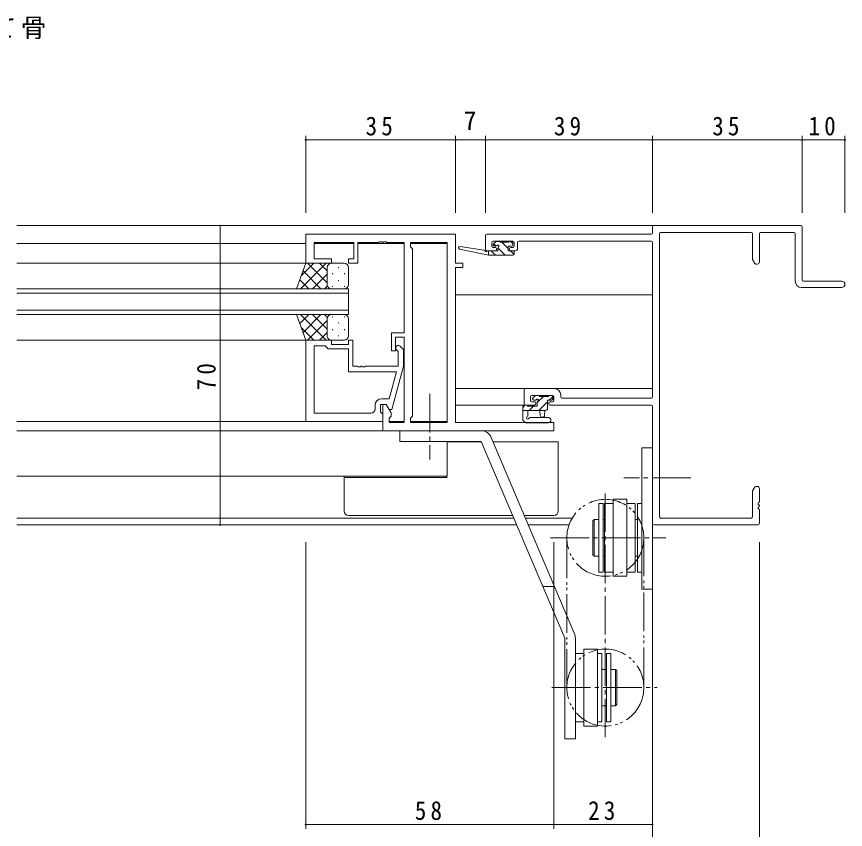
# Model space of a CAD drawing. Units: millimetres on the paper. Extents: x -420 to 373, y -297 to 267.
# Drawn here: x 79.4 to 273.1, y -201.7 to -11.7 of the extents above; entities that cross this region are included whole.
import ezdxf
from ezdxf.enums import TextEntityAlignment as Align

# ---------------------------------------------------------------- set-up
doc = ezdxf.new("R2010")
doc.units = ezdxf.units.MM
doc.linetypes.add('CHAIN2', pattern=[12, 9, -1, 1, -1])
doc.linetypes.add('DOUBLE_CHAIN2', pattern=[12.8, 9, -1, 0.6, -0.6, 0.6, -1])
doc.layers.add('0-2_USER1', color=3, linetype='Continuous')
for name, color, linetype, lineweight in [('0-3_YKK_11', 7, 'Continuous', 9), ('0-4_YKK_12', 2, 'Continuous', 9), ('0-5_YKK_13', 4, 'Continuous', 9), ('0-6_YKK_D', 6, 'Continuous', 9)]:
    doc.layers.add(name, color=color, linetype=linetype, lineweight=lineweight)
doc.styles.add('ＭＳ ゴシック', font='')
doc.styles.get('ＭＳ ゴシック').set_extended_font_data('MS Gothic')

msp = doc.modelspace()

# ---------------------------------------------------------------- linework, layer by layer
at = {"layer": '0-3_YKK_11'}
for p, q in [((228.017, -60.875), (228.017, -62.275)), ((262.717, -60.575), (228.317, -60.575)), ((263.017, -73.275), (263.017, -60.875)), ((147.019, -62.576), (182.019, -62.576)), ((147.019, -69.376), (147.019, -62.576)), ((182.019, -62.576), (182.019, -69.376)), ((189.017, -62.875), (189.017, -66.175)), ((227.717, -62.575), (189.317, -62.575)), ((229.647, -128.645), (229.647, -62.505)), ((229.947, -62.205), (251.087, -62.205)), ((251.387, -62.505), (251.387, -68.404)), ((253.017, -69.075), (253.017, -62.505)), ((253.317, -62.205), (261.087, -62.205)), ((261.387, -62.505), (261.387, -73.575)), ((148.949, -64.506), (148.949, -68.376)), ((158.219, -64.506), (148.949, -64.506)), ((158.219, -68.376), (158.219, -64.506)), ((159.219, -64.506), (159.219, -69.376)), ((164.061, -64.506), (159.219, -64.506)), ((164.244, -64.386), (164.061, -64.506)), ((164.794, -64.386), (164.244, -64.386)), ((164.977, -64.506), (164.794, -64.386)), ((165.061, -64.506), (164.977, -64.506)), ((165.244, -64.386), (165.061, -64.506)), ((165.794, -64.386), (165.244, -64.386)), ((165.977, -64.506), (165.794, -64.386)), ((170.019, -64.506), (165.977, -64.506)), ((170.019, -85.676), (170.019, -64.506)), ((171.519, -64.506), (180.089, -64.506)), ((171.519, -65.576), (171.519, -64.506)), ((171.949, -66.006), (171.519, -65.576)), ((180.089, -64.506), (180.089, -106.646)), ((180.089, -64.506), (180.089, -106.646)), ((190.517, -65.375), (190.517, -64.505)), ((190.817, -64.205), (195.417, -64.205)), ((191.317, -65.675), (190.817, -65.675)), ((195.417, -65.675), (194.917, -65.675)), ((195.717, -64.505), (195.717, -65.375)), ((196.517, -65.975), (196.517, -64.505)), ((196.817, -64.205), (227.717, -64.205)), ((228.017, -64.505), (228.017, -100.645)), ((171.949, -105.146), (171.949, -66.006)), ((189.317, -66.475), (191.317, -66.475)), ((191.617, -66.175), (191.617, -65.975)), ((194.617, -65.975), (194.617, -66.175)), ((194.917, -66.475), (196.017, -66.475)), ((153.019, -69.376), (147.019, -69.376)), ((148.949, -68.376), (153.019, -68.376)), ((153.019, -68.376), (153.019, -69.376)), ((157.019, -68.376), (158.219, -68.376)), ((157.019, -69.376), (157.019, -68.376)), ((159.219, -69.376), (157.019, -69.376)), ((182.019, -69.376), (183.719, -69.376)), ((183.719, -69.376), (183.719, -70.376)), ((251.427, -68.554), (251.93, -69.425)), ((252.19, -69.575), (252.517, -69.575)), ((182.019, -70.376), (182.019, -106.646)), ((183.719, -70.376), (182.019, -70.376)), ((272.267, -73.575), (263.317, -73.575)), ((262.887, -75.075), (272.267, -75.075)), ((167.019, -85.676), (170.019, -85.676)), ((167.019, -89.876), (167.019, -85.676)), ((168.019, -86.676), (168.019, -89.876)), ((170.019, -86.676), (168.019, -86.676)), ((170.019, -106.646), (170.019, -86.676)), ((153.019, -87.376), (147.019, -87.376)), ((147.019, -87.376), (147.019, -106.376)), ((148.949, -104.446), (148.949, -88.676)), ((148.949, -88.676), (151.519, -88.676)), ((148.949, -104.446), (148.949, -88.676)), ((151.519, -88.676), (151.719, -88.876)), ((151.719, -88.876), (152.219, -89.376)), ((153.019, -88.376), (153.019, -87.376)), ((157.019, -88.376), (153.019, -88.376)), ((157.019, -87.376), (157.019, -88.376)), ((158.019, -87.376), (157.019, -87.376)), ((158.019, -93.476), (158.019, -87.376)), ((169.819, -89.527), (169.043, -88.752)), ((152.219, -89.376), (157.019, -89.376)), ((157.019, -89.376), (157.019, -94.776)), ((168.019, -89.876), (167.019, -89.876)), ((168.195, -89.6), (168.619, -90.024)), ((168.619, -90.024), (168.619, -93.476)), ((169.819, -93.472), (169.819, -89.527)), ((157.019, -94.776), (168.228, -94.776)), ((159.061, -93.476), (158.019, -93.476)), ((159.244, -93.596), (159.061, -93.476)), ((159.794, -93.596), (159.244, -93.596)), ((159.978, -93.476), (159.794, -93.596)), ((160.061, -93.476), (159.978, -93.476)), ((160.244, -93.596), (160.061, -93.476)), ((160.794, -93.596), (160.244, -93.596)), ((160.978, -93.476), (160.794, -93.596)), ((168.619, -93.476), (160.978, -93.476)), ((168.228, -94.776), (166.54, -101.076)), ((167.112, -103.576), (169.819, -93.472)), ((205.117, -98.675), (198.517, -98.675)), ((198.017, -99.175), (198.017, -102.275)), ((199.517, -101.475), (199.517, -100.605)), ((199.817, -100.305), (204.687, -100.305)), ((204.987, -100.605), (204.987, -101.475)), ((206.617, -100.645), (206.617, -100.175)), ((163.219, -102.576), (163.219, -103.446)), ((164.519, -102.376), (165.819, -102.376)), ((164.519, -104.176), (164.519, -102.376)), ((166.54, -101.076), (164.719, -101.076)), ((165.019, -102.376), (165.819, -102.376)), ((165.019, -108.576), (165.019, -102.376)), ((165.819, -102.376), (166.512, -103.576)), ((165.819, -102.376), (166.949, -104.333)), ((198.317, -102.575), (200.517, -102.575)), ((200.517, -101.775), (199.817, -101.775)), ((200.817, -102.275), (200.817, -102.075)), ((203.817, -102.075), (203.817, -102.275)), ((204.687, -101.775), (204.117, -101.775)), ((204.117, -102.575), (227.717, -102.575)), ((227.717, -100.945), (206.917, -100.945)), ((162.219, -104.446), (148.949, -104.446)), ((164.719, -104.376), (164.519, -104.176)), ((165.019, -104.676), (164.719, -104.376)), ((166.512, -103.576), (167.112, -103.576)), ((166.949, -104.333), (166.949, -105.146)), ((228.017, -102.875), (228.017, -130.275)), ((147.019, -106.376), (165.019, -106.376)), ((165.019, -106.376), (165.019, -104.676)), ((166.949, -105.146), (166.519, -105.576)), ((166.519, -105.576), (166.519, -106.646)), ((171.519, -105.576), (171.949, -105.146)), ((171.519, -106.646), (171.519, -105.576)), ((166.519, -106.646), (170.019, -106.646)), ((180.089, -106.646), (171.519, -106.646)), ((182.019, -106.646), (205.019, -106.646)), ((205.019, -106.646), (205.019, -108.576)), ((205.019, -108.576), (165.019, -108.576)), ((251.93, -121.725), (251.427, -122.597)), ((252.517, -121.575), (252.19, -121.575)), ((251.387, -122.747), (251.387, -128.645)), ((253.017, -125.117), (253.017, -122.075)), ((253.017, -126.117), (253.017, -126.034)), ((253.017, -130.075), (253.017, -127.034)), ((251.087, -128.945), (229.947, -128.945)), ((228.317, -130.575), (252.517, -130.575))]:
    msp.add_line(p, q, dxfattribs=at)
for centre, radius, start, end in [((228.317, -60.875), 0.3, 90, 180), ((262.717, -60.875), 0.3, 0, 90), ((189.317, -62.875), 0.3, 90, 180), ((227.717, -62.275), 0.3, 270, 0), ((229.947, -62.505), 0.3, 90, 180), ((251.087, -62.505), 0.3, 0, 90), ((253.317, -62.505), 0.3, 90, 180), ((261.087, -62.505), 0.3, 0, 90), ((190.817, -64.505), 0.3, 90, 180), ((190.817, -65.375), 0.3, 180, 270), ((191.317, -65.975), 0.3, 0, 90), ((194.917, -65.975), 0.3, 90, 180), ((195.417, -64.505), 0.3, 0, 90), ((195.417, -65.375), 0.3, 270, 0), ((196.817, -64.505), 0.3, 90, 180), ((227.717, -64.505), 0.3, 0, 90), ((189.317, -66.175), 0.3, 180, 270), ((191.317, -66.175), 0.3, 270, 0), ((194.917, -66.175), 0.3, 180, 270), ((196.017, -65.975), 0.5, 270, 0), ((251.687, -68.404), 0.3, 180, 210), ((252.19, -69.275), 0.3, 210, 270), ((252.517, -69.075), 0.5, 270, 0), ((262.887, -73.575), 1.5, 180, 270), ((263.317, -73.275), 0.3, 180, 270), ((272.267, -74.325), 0.75, 270, 90), ((168.619, -89.176), 0.6, 44.99998, 225), ((198.517, -99.175), 0.5, 90, 180), ((205.117, -100.175), 1.5, 0, 90), ((199.817, -100.605), 0.3, 90, 180), ((204.687, -100.605), 0.3, 0, 90), ((206.917, -100.645), 0.3, 180, 270), ((227.717, -100.645), 0.3, 270, 0), ((164.719, -102.576), 1.5, 90, 179.99998), ((198.317, -102.275), 0.3, 180, 270), ((199.817, -101.475), 0.3, 180, 270), ((200.517, -102.075), 0.3, 0, 90), ((200.517, -102.275), 0.3, 270, 0), ((204.117, -102.075), 0.3, 90, 180), ((204.117, -102.275), 0.3, 180, 270), ((204.687, -101.475), 0.3, 270, 0), ((227.717, -102.875), 0.3, 0, 90), ((162.219, -103.446), 1, 270, 359.99998), ((252.19, -121.875), 0.3, 90, 150), ((252.517, -122.075), 0.5, 0, 90), ((251.687, -122.747), 0.3, 150, 180), ((253.017, -125.575), 0.3, 113.57817, 246.42181), ((252.817, -125.117), 0.2, 293.57817, 0), ((252.817, -126.034), 0.2, 0, 66.42181), ((253.017, -126.575), 0.3, 113.57817, 246.42181), ((252.817, -126.117), 0.2, 293.57817, 0), ((252.817, -127.034), 0.2, 0, 66.42181), ((229.947, -128.645), 0.3, 180, 270), ((251.087, -128.645), 0.3, 270, 0), ((228.317, -130.275), 0.3, 180, 270), ((252.517, -130.075), 0.5, 270, 0)]:
    msp.add_arc(centre, radius, start, end, dxfattribs=at)
at = {"layer": '0-4_YKK_12'}
for p, q in [((79.519, -60.575), (228.319, -60.575)), ((79.519, -64.776), (147.019, -64.776)), ((158.218, -64.776), (148.951, -64.776)), ((170.018, -64.776), (159.221, -64.776)), ((180.088, -64.776), (171.521, -64.776)), ((147.519, -69.376), (79.519, -69.376)), ((157.02, -75.376), (79.519, -75.376)), ((157.02, -81.376), (157.02, -75.376)), ((79.519, -76.376), (157.02, -76.376)), ((182.019, -76.775), (228.019, -76.775)), ((157.02, -80.376), (79.519, -80.376)), ((79.519, -81.376), (157.02, -81.376)), ((79.519, -87.376), (152.721, -87.376)), ((228.019, -98.675), (182.019, -98.675)), ((182.019, -102.575), (198.319, -102.575)), ((79.519, -106.376), (164.719, -106.376)), ((170.018, -106.376), (166.521, -106.376)), ((180.088, -106.376), (171.521, -106.376)), ((79.519, -108.576), (165.457, -108.576)), ((180.089, -111.075), (180.089, -119.175)), ((79.519, -119.175), (180.089, -119.175)), ((79.519, -128.945), (195.605, -128.945)), ((198.32, -128.945), (209.303, -128.945)), ((79.519, -130.575), (196.296, -130.575)), ((199.012, -130.575), (208.535, -130.575))]:
    msp.add_line(p, q, dxfattribs=at)
at = {"layer": '0-5_YKK_13'}
for p, q in [((188.607, -66.302), (183.065, -65.479)), ((191.407, -64.363), (190.907, -64.863)), ((191.492, -65.374), (190.944, -64.826)), ((191.119, -65.375), (191.458, -65.375)), ((192.219, -64.275), (191.619, -64.275)), ((191.919, -65.836), (191.919, -66.475)), ((193.593, -67.475), (191.921, -65.803)), ((194.419, -64.475), (192.419, -64.475)), ((194.319, -65.956), (192.838, -64.475)), ((194.319, -65.375), (195.119, -65.375)), ((194.319, -66.475), (194.319, -65.375)), ((195.119, -64.275), (194.619, -64.275)), ((195.419, -64.811), (194.884, -64.275)), ((195.419, -65.075), (195.419, -64.575)), ((189.721, -67.475), (182.96, -66.069)), ((189.721, -66.475), (189.634, -66.461)), ((189.721, -67.475), (189.721, -66.475)), ((191.919, -66.475), (189.721, -66.475)), ((195.419, -67.475), (189.721, -67.475)), ((191.348, -67.475), (190.348, -66.475)), ((195.419, -66.475), (194.319, -66.475)), ((195.682, -67.319), (194.838, -66.475)), ((195.719, -67.175), (195.719, -66.775)), ((144.876, -75.376), (147.019, -69.376)), ((151.751, -69.376), (145.751, -75.376)), ((148.923, -69.376), (145.962, -72.337)), ((147.019, -69.376), (153.019, -69.376)), ((152.019, -73.996), (147.399, -69.376)), ((152.019, -71.168), (150.227, -69.376)), ((156.019, -69.376), (153.019, -69.376)), ((150.571, -75.376), (146.375, -71.18)), ((152.019, -70.376), (152.019, -73.976)), ((152.019, -70.776), (152.019, -74.376)), ((154.656, -70.296), (154.656, -70.496)), ((157.019, -74.376), (157.019, -70.376)), ((147.742, -75.376), (145.631, -73.264)), ((152.019, -71.936), (148.579, -75.376)), ((153.241, -71.711), (153.241, -71.911)), ((154.656, -73.326), (154.656, -73.526)), ((156.071, -71.711), (156.071, -71.911)), ((153.019, -75.376), (144.876, -75.376)), ((152.076, -74.708), (151.408, -75.376)), ((153.019, -75.376), (156.019, -75.376)), ((153.241, -74.741), (153.241, -74.941)), ((156.071, -74.741), (156.071, -74.941)), ((144.876, -81.376), (153.019, -81.376)), ((144.876, -81.376), (147.019, -87.376)), ((147.742, -81.376), (145.631, -83.487)), ((151.751, -87.376), (145.751, -81.376)), ((150.571, -81.376), (146.375, -85.572)), ((152.019, -82.755), (147.399, -87.376)), ((152.019, -84.816), (148.579, -81.376)), ((152.076, -82.044), (151.408, -81.376)), ((152.019, -85.976), (152.019, -82.376)), ((152.019, -86.376), (152.019, -82.776)), ((153.019, -81.376), (156.019, -81.376)), ((153.241, -82.011), (153.241, -81.811)), ((154.656, -83.426), (154.656, -83.226)), ((156.071, -82.011), (156.071, -81.811)), ((157.019, -82.376), (157.019, -86.376)), ((148.923, -87.376), (145.962, -84.415)), ((153.241, -85.041), (153.241, -84.841)), ((156.071, -85.041), (156.071, -84.841)), ((152.019, -85.584), (150.228, -87.376)), ((154.656, -86.456), (154.656, -86.256)), ((147.019, -87.376), (153.019, -87.376)), ((156.019, -87.376), (153.019, -87.376)), ((200.607, -100.393), (200.107, -100.893)), ((201.419, -100.305), (200.819, -100.305)), ((202.551, -100.505), (201.119, -101.937)), ((203.719, -100.505), (201.619, -100.505)), ((204.718, -100.583), (203.896, -101.405)), ((204.419, -100.305), (203.919, -100.305)), ((204.719, -101.105), (204.719, -100.605)), ((198.206, -102.605), (197.719, -103.092)), ((198.619, -102.605), (198.019, -102.605)), ((200.319, -101.405), (200.658, -101.405)), ((201.119, -101.866), (201.119, -102.805)), ((203.519, -101.782), (201.496, -103.805)), ((203.519, -101.405), (204.419, -101.405)), ((203.519, -103.305), (203.519, -101.405)), ((197.719, -102.905), (197.719, -105.868)), ((197.719, -103.805), (203.019, -103.805)), ((201.119, -102.805), (198.819, -102.805)), ((198.919, -104.986), (198.919, -103.805)), ((200.251, -102.805), (199.251, -103.805)), ((201.719, -103.805), (201.821, -104.95)), ((202.919, -103.805), (202.817, -104.95)), ((198.334, -106.608), (197.903, -106.255)), ((199.455, -105.475), (203.703, -105.475)), ((198.524, -106.675), (203.703, -106.675)), ((169.019, -108.575), (169.019, -111.075)), ((188.019, -108.575), (169.019, -108.575)), ((209.82, -156.038), (190.32, -110.099)), ((188.019, -111.075), (169.019, -111.075)), ((188.062, -111.175), (180.089, -111.175)), ((207.519, -157.014), (188.019, -111.075)), ((205.019, -111.175), (190.778, -111.175)), ((206.019, -111.175), (205.019, -111.175)), ((206.019, -127.375), (206.019, -111.175)), ((228.019, -112.575), (225.519, -112.575)), ((228.019, -145.575), (228.019, -112.575)), ((156.019, -119.475), (156.019, -119.175)), ((180.019, -119.475), (157.019, -119.475)), ((180.019, -119.175), (180.019, -119.475)), ((216.519, -125.575), (216.519, -141.575)), ((218.819, -125.575), (216.819, -125.575)), ((218.819, -124.575), (218.819, -142.575)), ((222.019, -124.575), (218.819, -124.575)), ((222.019, -142.575), (222.019, -124.575)), ((157.019, -128.375), (195.363, -128.375)), ((198.079, -128.375), (205.019, -128.375)), ((214.419, -129.325), (214.119, -129.625)), ((214.119, -137.525), (214.119, -129.625)), ((214.419, -129.325), (214.419, -137.825)), ((214.419, -129.325), (215.519, -129.325)), ((216.819, -129.325), (216.519, -129.325)), ((224.019, -129.325), (224.519, -129.325)), ((216.519, -137.825), (216.819, -137.825)), ((224.019, -137.825), (224.519, -137.825)), ((222.019, -142.575), (218.819, -142.575)), ((224.519, -141.575), (225.519, -141.575)), ((202.396, -144.944), (205.111, -144.944)), ((207.519, -180.575), (207.519, -157.014)), ((210.019, -180.575), (210.019, -157.014)), ((212.019, -160.575), (210.019, -160.575)), ((212.019, -159.575), (212.019, -177.575)), ((215.219, -159.575), (212.019, -159.575)), ((215.219, -177.575), (215.219, -159.575)), ((216.219, -160.575), (215.219, -160.575)), ((216.219, -176.575), (216.219, -160.575)), ((218.319, -160.575), (217.319, -160.575)), ((217.319, -160.575), (217.319, -176.575)), ((217.319, -164.325), (216.219, -164.325)), ((219.419, -164.325), (218.319, -164.325)), ((219.719, -164.625), (219.419, -164.325)), ((219.419, -172.825), (219.419, -164.325)), ((219.719, -172.525), (219.719, -164.625)), ((216.219, -172.825), (217.319, -172.825)), ((218.319, -172.825), (219.419, -172.825)), ((219.419, -172.825), (219.719, -172.525)), ((210.019, -176.575), (212.019, -176.575)), ((212.019, -177.575), (215.219, -177.575)), ((215.219, -176.575), (216.219, -176.575)), ((207.519, -180.575), (210.019, -180.575))]:
    msp.add_line(p, q, dxfattribs=at)
at = {"layer": '0-5_YKK_13', "linetype": 'CHAIN2'}
for p, q in [((176.019, -99.925), (176.019, -115.257)), ((236.969, -119.575), (221.338, -119.575)), ((217.019, -180.182), (217.019, -122.613)), ((204.228, -133.575), (231.154, -133.575)), ((204.529, -168.575), (229.154, -168.575))]:
    msp.add_line(p, q, dxfattribs=at)
at = {"layer": '0-5_YKK_13', "linetype": 'DOUBLE_CHAIN2'}
for p, q in [((208.019, -168.575), (208.02, -133.575)), ((226.02, -133.576), (226.019, -168.576))]:
    msp.add_line(p, q, dxfattribs=at)
at = {"layer": '0-5_YKK_13'}
for points in [[(225.519, -112.575), (225.519, -145.575), (228.019, -145.575)], [(157.019, -119.475), (156.019, -119.475), (156.019, -127.375)], [(179.922, -119.475), (179.901, -119.4), (179.881, -119.175)], [(216.819, -125.575), (216.819, -141.575), (218.819, -141.575)], [(222.019, -141.575), (224.019, -141.575), (224.019, -125.575), (222.019, -125.575)], [(225.519, -125.575), (224.519, -125.575), (224.519, -141.575)], [(214.119, -137.525), (214.419, -137.825), (215.519, -137.825)], [(217.319, -176.575), (218.319, -176.575), (218.319, -160.575)]]:
    msp.add_lwpolyline(points, dxfattribs=at)
msp.add_lwpolyline([(215.519, -141.575), (216.519, -141.575), (216.519, -125.575), (215.519, -125.575)], close=True, dxfattribs=at)
at = {"layer": '0-5_YKK_13', "linetype": 'DOUBLE_CHAIN2'}
for centre in [(217.02, -133.575), (217.019, -168.575)]:
    msp.add_circle(centre, 9, dxfattribs=at)
at = {"layer": '0-5_YKK_13'}
for centre, radius, start, end in [((183.021, -65.775), 0.3, 81.55064, 258.25018), ((191.119, -65.075), 0.3, 135, 270), ((191.619, -64.575), 0.3, 90, 135), ((191.458, -65.075), 0.3, 270, 326.94426), ((191.919, -65.375), 0.25, 303.05573, 146.94426), ((192.219, -65.836), 0.3, 123.05573, 180), ((192.219, -64.475), 0.2, 0, 90), ((194.619, -64.475), 0.2, 90, 180), ((195.119, -64.575), 0.3, 0, 90), ((195.119, -65.075), 0.3, 270, 0), ((188.563, -66.599), 0.3, 21.55064, 81.55064), ((189.121, -66.378), 0.3, 201.55064, 320.80246), ((189.586, -66.757), 0.3, 80.80246, 140.80246), ((195.419, -66.775), 0.3, 0, 90), ((195.419, -67.175), 0.3, 270, 0), ((153.019, -70.376), 1, 89.99998, 179.99998), ((153.019, -70.376), 1, 89.99998, 179.99998), ((156.019, -70.376), 1, 359.99998, 89.99998), ((153.019, -74.376), 1, 179.99998, 269.99998), ((153.019, -74.376), 1, 179.99998, 269.99998), ((156.019, -74.376), 1, 269.99998, 359.99998), ((153.019, -82.376), 1, 89.99998, 179.99998), ((153.019, -82.376), 1, 89.99998, 179.99998), ((156.019, -82.376), 1, 359.99998, 89.99998), ((153.019, -86.376), 1, 179.99998, 269.99998), ((153.019, -86.376), 1, 179.99998, 269.99998), ((156.019, -86.376), 1, 269.99998, 359.99998), ((200.819, -100.605), 0.3, 90, 135), ((201.419, -100.505), 0.2, 0, 90), ((203.919, -100.505), 0.2, 90, 180), ((204.419, -100.605), 0.3, 0, 90), ((198.019, -102.905), 0.3, 90, 180), ((198.619, -102.805), 0.2, 0, 90), ((200.319, -101.105), 0.3, 135, 270), ((200.658, -101.105), 0.3, 270, 326.94426), ((201.119, -101.405), 0.25, 303.05573, 146.94426), ((201.419, -101.866), 0.3, 123.05573, 180), ((204.419, -101.105), 0.3, 270, 0), ((203.019, -103.305), 0.5, 270, 0), ((198.219, -105.868), 0.5, 180, 230.76546), ((198.919, -105.505), 0.3, 119.99998, 333.2563), ((198.619, -104.986), 0.3, 300, 0), ((199.455, -105.775), 0.3, 90, 153.2563), ((202.319, -104.905), 0.5, 185.09206, 354.90793), ((203.703, -106.075), 0.6, 270, 90), ((198.524, -106.375), 0.3, 230.76546, 270), ((188.019, -111.075), 2.5, 22.99998, 90), ((157.019, -127.375), 1, 180, 270), ((205.019, -127.375), 1, 270, 0), ((207.519, -157.014), 2.5, 0, 22.99998)]:
    msp.add_arc(centre, radius, start, end, dxfattribs=at)
at = {"layer": '0-6_YKK_D'}
for p, q in [((147.019, -57.575), (147.019, -39.575)), ((147.019, -40.575), (182.019, -40.575)), ((182.019, -57.575), (182.019, -39.575)), ((182.019, -57.575), (182.019, -39.575)), ((189.019, -40.575), (182.019, -40.575)), ((189.019, -57.575), (189.019, -39.575)), ((189.019, -57.575), (189.019, -39.575)), ((228.019, -40.575), (189.019, -40.575)), ((228.019, -57.575), (228.019, -39.575)), ((228.019, -57.575), (228.019, -39.575)), ((228.019, -40.575), (263.019, -40.575)), ((263.019, -57.575), (263.019, -39.575)), ((263.019, -57.575), (263.019, -39.575)), ((263.019, -40.575), (273.019, -40.575)), ((273.019, -57.575), (273.019, -39.575)), ((143.019, -60.575), (126.019, -60.575)), ((127.019, -130.575), (127.019, -60.575)), ((143.019, -130.575), (126.019, -130.575)), ((147.019, -134.575), (147.019, -201.575)), ((205.019, -134.575), (205.019, -201.575)), ((205.019, -134.575), (205.019, -201.575)), ((228.019, -134.575), (228.019, -201.575)), ((228.019, -134.575), (228.019, -221.575)), ((228.019, -134.575), (228.019, -221.575)), ((253.019, -134.575), (253.019, -221.575)), ((205.019, -200.575), (147.019, -200.575)), ((228.019, -200.575), (205.019, -200.575))]:
    msp.add_line(p, q, dxfattribs=at)
for centre, start, end in [((147.019, -40.575), 0, 180), ((147.019, -40.575), 180, 0), ((182.019, -40.575), 0, 180), ((182.019, -40.575), 0, 180), ((182.019, -40.575), 180, 0), ((182.019, -40.575), 180, 0), ((189.019, -40.575), 0, 180), ((189.019, -40.575), 0, 180), ((189.019, -40.575), 180, 0), ((189.019, -40.575), 180, 0), ((228.019, -40.575), 0, 180), ((228.019, -40.575), 0, 180), ((228.019, -40.575), 180, 0), ((228.019, -40.575), 180, 0), ((263.019, -40.575), 0, 180), ((263.019, -40.575), 0, 180), ((263.019, -40.575), 180, 0), ((263.019, -40.575), 180, 0), ((273.019, -40.575), 0, 180), ((273.019, -40.575), 180, 0), ((127.019, -60.575), 90, 270), ((127.019, -60.575), 270, 90), ((127.019, -130.575), 90, 270), ((127.019, -130.575), 270, 90), ((147.019, -200.575), 0, 180), ((147.019, -200.575), 180, 0), ((205.019, -200.575), 0, 180), ((205.019, -200.575), 0, 180), ((205.019, -200.575), 180, 0), ((205.019, -200.575), 180, 0), ((228.019, -200.575), 0, 180), ((228.019, -200.575), 180, 0)]:
    msp.add_arc(centre, 0.106, start, end, dxfattribs=at)

# ---------------------------------------------------------------- texts
at = {"layer": '0-2_USER1', "insert": (66.375, -16.998), "char_height": 4.399, "attachment_point": 7, "style": 'ＭＳ ゴシック'}
msp.add_mtext('\\T1.17;たて骨', dxfattribs=at)
at = {"layer": '0-6_YKK_D', "color": 3, "style": 'ＭＳ ゴシック'}
msp.add_text('7', height=4.399, dxfattribs=at).set_placement((183.919, -39.575), align=Align.BOTTOM_LEFT)
at = {"layer": '0-6_YKK_D', "color": 3, "char_height": 4.399, "attachment_point": 7, "style": 'ＭＳ ゴシック'}
for s, insert in [('\\T1.36;\\W0.9;35', (160.999, -39.575)), ('\\T1.36;\\W0.9;39', (204.999, -39.575)), ('\\T1.36;\\W0.9;35', (241.999, -39.575)), ('\\T1.36;\\W0.9;10', (264.499, -39.575)), ('\\T1.36;\\W0.9;58', (172.499, -199.575)), ('\\T1.36;\\W0.9;23', (212.999, -199.575))]:
    msp.add_mtext(s, dxfattribs=dict(at, insert=insert))
at = {"layer": '0-6_YKK_D', "color": 3, "insert": (126.019, -99.095), "char_height": 4.399, "attachment_point": 7, "rotation": 90, "style": 'ＭＳ ゴシック'}
msp.add_mtext('\\T1.36;\\W0.9;70', dxfattribs=at)

doc.saveas('drawing.dxf')
